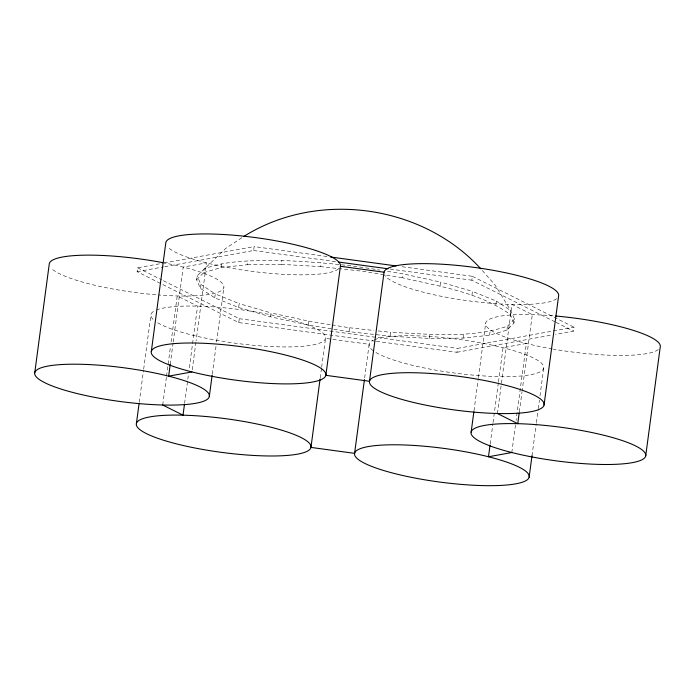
<?xml version="1.0" encoding="UTF-8"?>
<svg xmlns="http://www.w3.org/2000/svg" width="695" height="695" viewBox="0 0 695 695"><rect width="100%" height="100%" fill="white"/><g stroke="black" fill="none" stroke-linecap="round" stroke-linejoin="round"><path stroke-width="0.52" stroke-dasharray="3.48 2.61" d="M375.257 341.167L238.75 322.593L137.097 271.693L137.619 267.801L163.047 263.17M139.252 402.275L143.526 370.2M143.674 369.132L150.945 314.6M162.691 405.003L166.4 377.203M166.539 376.134L170.536 346.197M171.1 341.923L177.234 295.948L197.571 306.13L189.153 369.201M170.214 364.397L173.072 343.017M173.211 341.949L183.202 267.106L206.511 262.866L196.094 340.915M482.269 270.477L495.005 284.933L510.712 310.526L514.5 319.101L513.987 322.993L506.959 330.09L489.593 335.233L463.078 338.074L429.223 338.413L390.321 336.224L349.038 331.663L308.18 325.043L270.529 316.807L238.663 307.529L214.738 297.825L200.395 288.364L196.607 279.79L197.128 275.898L225.875 248.297L242.729 237.169M184.583 403.421L188.441 374.553M200.395 288.364L200.916 284.472L197.128 275.898M196.607 279.79L203.635 272.692L204.156 268.8C228.959 259.6 255.864 260.773 281.892 260.486C314.696 261.911 347.509 264.517 379.878 270.112M192.246 369.783L195.955 341.983M214.738 297.825L215.259 293.924L200.916 284.472M203.635 272.692L220.993 267.549L221.514 263.657M212.305 374.066L216.015 346.275M216.579 341.992L223.86 287.469M238.663 307.529L239.184 303.628L215.259 293.924M238.75 322.593L239.262 318.692L162.786 280.398M220.993 267.549L247.507 264.717L248.028 260.825M164.646 266.68L253.649 250.495L254.17 246.603L328.335 256.698M270.529 316.807L271.05 312.915L239.184 303.628M247.507 264.717L281.371 264.378L281.892 260.486M308.18 325.043L308.702 321.151L271.05 312.915M281.371 264.378L320.265 266.567L320.786 262.667M320.23 377.924L321.507 368.298M321.655 367.229L325.503 338.361L369.141 344.303L364.58 378.514M349.038 331.663L349.559 327.771L331.75 324.886M390.321 336.224L390.842 332.332C429.571 334.043 470.029 338.821 507.48 326.198L514.5 319.101M513.987 322.993L510.2 314.427C478.768 292.03 439.153 286.401 402.414 277.748L402.926 273.847L386.168 271.137M429.223 338.413L429.736 334.512M440.057 285.975L440.578 282.083L402.926 273.847M376.325 341.315L456.945 352.287L457.458 348.395L574.009 327.197L573.488 331.098L555.479 334.373M463.078 338.074L463.6 334.182M555.096 321.889L471.844 280.198L472.365 276.306L401.423 266.645M471.931 295.262L472.452 291.37L440.578 282.083M473.999 410.78L478.273 378.706M478.421 377.637L485.692 323.106M489.593 335.233L490.114 331.341M495.848 304.966L496.369 301.074L472.452 291.37M490.201 443.931L492.911 423.62M493.059 422.543L498.332 382.988M498.48 381.92L503.041 347.709L526.35 343.469L516.081 420.449M506.959 330.09L507.48 326.198M510.2 314.427L510.712 310.526L496.369 301.074M497.429 413.508L511.98 304.453L532.309 314.635L522.188 390.538M511.798 452.523L515.508 424.723M519.33 411.927L522.041 391.606M532.005 455.738L536.279 423.663M536.427 422.595L538.139 409.763M538.278 408.695L539.424 400.138M539.989 395.863L543.699 368.063M164.107 262.979L254.17 246.603M137.097 271.693L163.586 266.88M456.945 352.287L551.239 335.138M320.265 266.567L361.556 271.12L402.414 277.748M349.559 327.771L373.901 330.455M378.141 330.924L390.842 332.332M253.649 250.495L336.415 261.763M390.156 269.078L471.844 280.198M239.262 318.692L457.458 348.395M308.702 321.151L330.698 324.713M472.365 276.306L574.009 327.197M556.07 322.367L573.488 331.098M137.619 267.801L161.822 279.92M658.321 349.585A88.091 16.958 7.6 0 1 553.342 349.133M552.282 348.951A88.091 16.958 7.6 0 1 485.631 323.635A88.091 16.958 7.6 0 1 553.707 315.834M556.678 298.685A88.091 16.958 7.6 0 1 467.118 300.64A88.091 16.958 7.6 0 1 384.587 274.968M338.482 268.982A88.091 16.958 7.6 0 1 253.484 271.545A88.091 16.958 7.6 0 1 167.929 247.229M162.491 262.58A88.091 16.958 7.6 0 1 223.894 287.252A88.091 16.958 7.6 0 1 158.052 294.923M155.845 294.741A88.091 16.958 7.6 0 1 51.387 268.418M156.271 310.048A88.091 16.958 7.6 0 1 290.145 319.396A88.091 16.958 7.6 0 1 291.162 346.883A88.091 16.958 7.6 0 1 156.722 322.176M153.03 319.318A88.091 16.958 7.6 0 1 154.811 310.7M374.466 339.742A88.091 16.958 7.6 0 1 509.018 349.281A88.091 16.958 7.6 0 1 507.993 376.612A88.091 16.958 7.6 0 1 374.04 351.288M373.224 350.714A88.091 16.958 7.6 0 1 373.007 340.402"/><path stroke-width="1.04" d="M34.75 372.763L49.302 263.709A88.091 16.958 7.6 0 1 162.491 262.58M136.394 423.655L139.104 403.343M151.302 351.566L165.853 242.512A88.091 16.958 7.6 0 1 256.568 237.742A88.091 16.958 7.6 0 1 340.411 266.272L384.048 272.214A88.091 16.958 7.6 0 1 474.763 267.445A88.091 16.958 7.6 0 1 558.606 295.974L544.055 405.029A88.091 16.958 7.6 0 1 410.154 401.623A88.091 16.958 7.6 0 1 416.114 372.789A88.091 16.958 7.6 0 1 544.055 405.029M170.214 364.397L168.65 376.16L191.959 371.921A88.091 16.958 7.6 0 0 325.859 375.326L369.497 381.268L384.048 272.214M184.444 404.49L183.02 415.176A88.091 16.958 7.6 0 0 177.06 444.018A88.091 16.958 7.6 0 0 310.952 447.415L354.589 453.357L364.432 379.583M209.308 396.524A88.091 16.958 7.6 0 0 81.367 364.284A88.091 16.958 7.6 0 0 75.407 393.118A88.091 16.958 7.6 0 0 209.308 396.524L212.157 375.135M320.082 378.992L310.952 447.415A88.091 16.958 7.6 0 0 183.02 415.176L162.691 405.003M340.411 266.272L325.859 375.326A88.091 16.958 7.6 0 0 197.919 343.087A88.091 16.958 7.6 0 0 191.959 371.921M471.141 432.16L473.851 411.848M490.062 445L488.489 456.763L511.798 452.523A88.091 16.958 7.6 0 0 645.698 455.92L660.25 346.866A88.091 16.958 7.6 0 0 555.722 316.008M519.191 412.995L517.766 423.681A88.091 16.958 7.6 0 0 511.798 452.523M529.147 477.118A88.091 16.958 7.6 0 0 401.215 444.878A88.091 16.958 7.6 0 0 395.255 473.712A88.091 16.958 7.6 0 0 529.147 477.118L532.005 455.738M243.615 236.578C317.415 190.039 422.117 204.391 480.853 268.869M330.481 256.994L396.046 265.916M338.561 262.058L388.001 268.783M497.429 413.508L517.766 423.681A88.091 16.958 7.6 0 1 645.698 455.92"/></g></svg>
